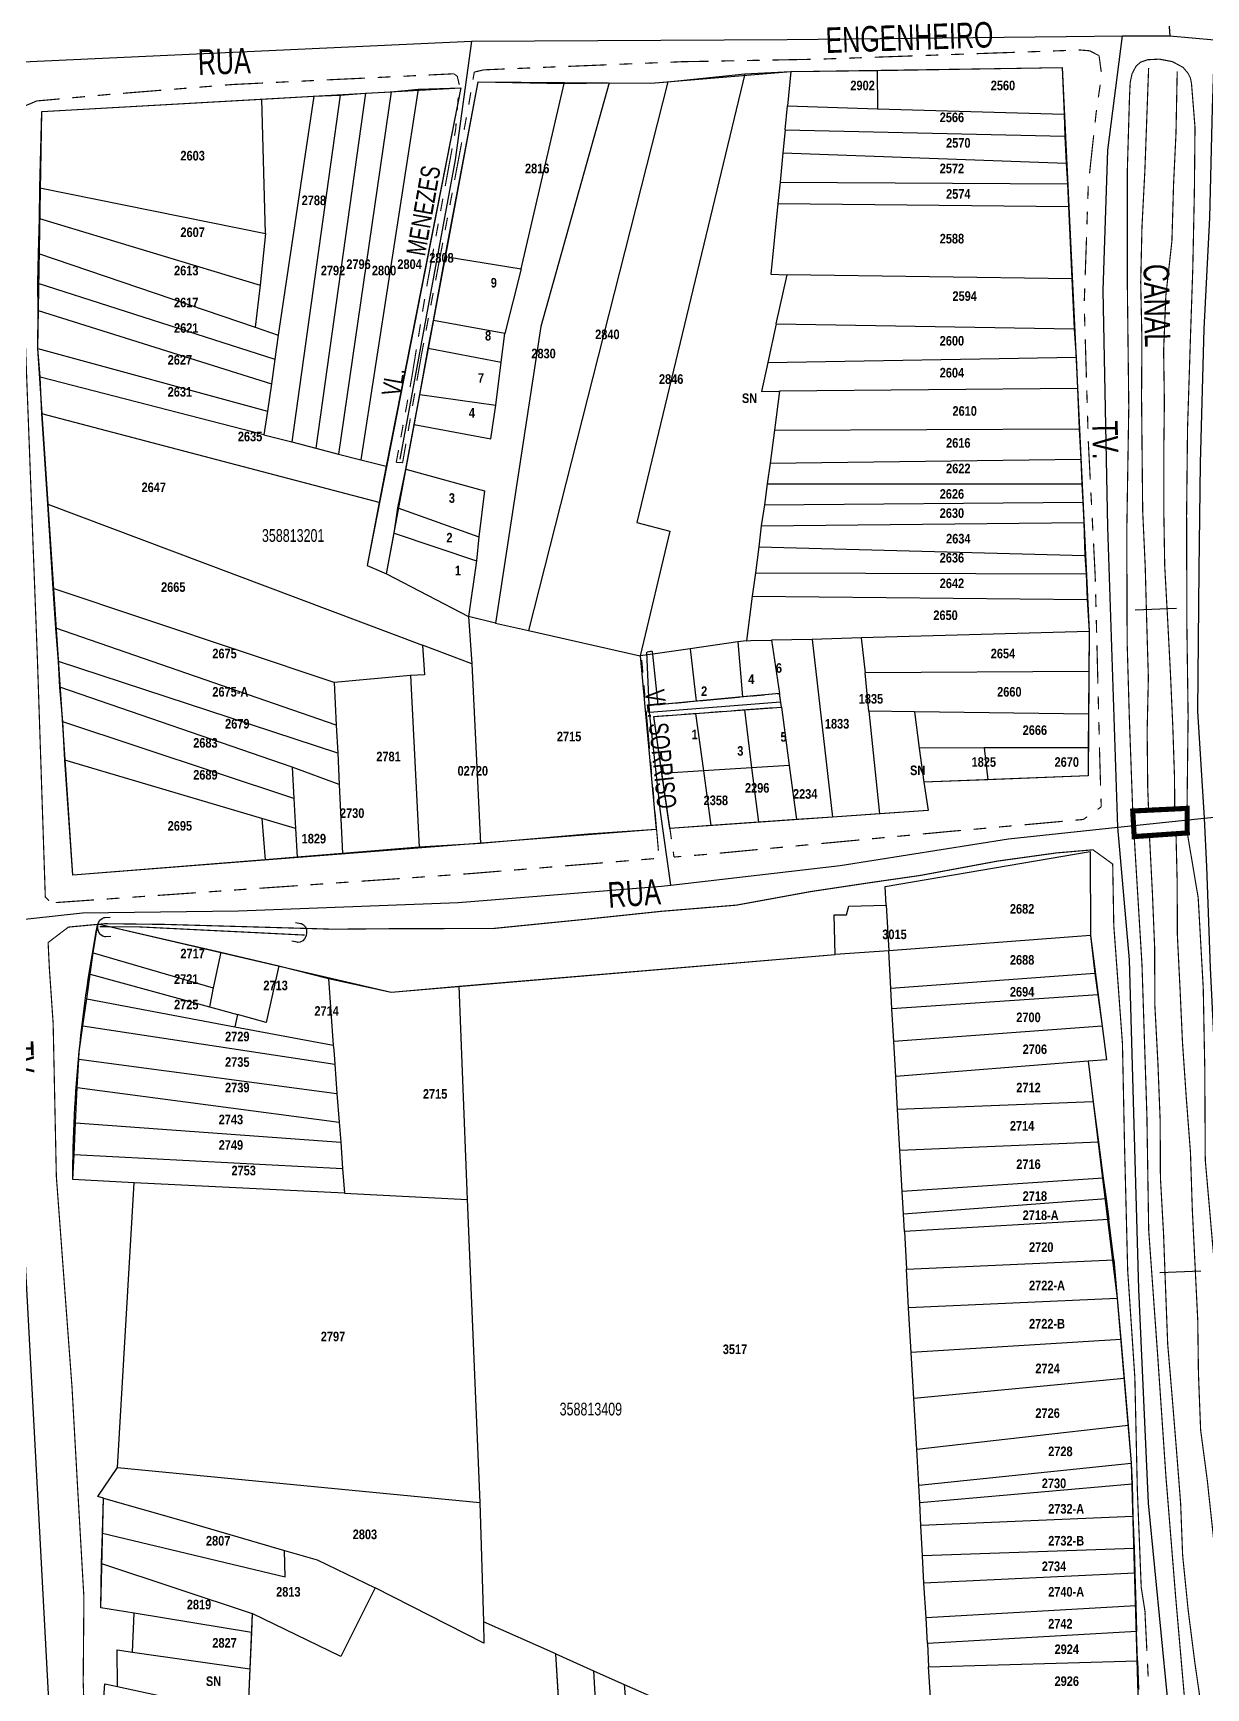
# Model space of a CAD drawing. Extents: x 201676 to 203188, y 4837754 to 4839005.
# Drawn here: x 202813.3 to 202997.1, y 4838047.1 to 4838306.4 of the extents above; entities that cross this region are included whole.
import ezdxf
from ezdxf.enums import TextEntityAlignment as Align

# ---------------------------------------------------------------- set-up
doc = ezdxf.new("R2010")
doc.units = 0
doc.header["$LTSCALE"] = 1.5
doc.header["$MEASUREMENT"] = 0
for name, pattern in [('PHANTOMX2', [5, 2.5, -0.5, 0.5, -0.5, 0.5, -0.5]), ('TRACO_05', [11, 7, -1, 0.5, -1, 0.5, -1]), ('TRACO_25', [8, 3, -1, 1, -1, 1, -1])]:
    doc.linetypes.add(name, pattern=pattern)
for name, color, linetype in [('CD-MALHA-LOTES', 40, 'CONTINUOUS'), ('CD_TXT_QUADRA', 7, 'CONTINUOUS'), ('HD-CANAIS', 7, 'CONTINUOUS'), ('HD-TXT-CANAIS', 7, 'CONTINUOUS'), ('HD-VALAS-DRENOS', 170, 'TRACO_05'), ('RU-QUADRAS', 210, 'CONTINUOUS'), ('SV-EIXO-RUA-N-PAV', 6, 'CONTINUOUS'), ('SV-EIXO-RUA-PAV', 20, 'CONTINUOUS'), ('SV-ESTIVAS', 7, 'CONTINUOUS'), ('SV-PONTE-BUEIRO', 7, 'CONTINUOUS'), ('SV-RUA-NAO-PAV-S-GUIA-C-GUIA', 7, 'PHANTOMX2'), ('SV-RUA-PAVIM-S-GUIA-C-GUIA', 7, 'CONTINUOUS'), ('SV-TXT-RUA-N-PAV-S-GUIA-C-GUIA', 7, 'CONTINUOUS'), ('Th_NmrPort', 7, 'CONTINUOUS')]:
    doc.layers.add(name, color=color, linetype=linetype)
doc.styles.add('ARIAL', font='ARIAL.TTF')
doc.styles.get("Standard").update_dxf_attribs({"font": 'swisscbo.ttf'})

# ---------------------------------------------------------------- blocks, each defined once
blk = doc.blocks.new('COD119', base_point=(203168.731891, 4838570.090081))
at = {"layer": 'SV-PONTE-BUEIRO'}
blk.add_lwpolyline([(203167.221891, 4838568.090081), (203167.221891, 4838568.923414), (203167.221891, 4838569.048414), (203167.347724, 4838569.381748), (203167.599391, 4838569.756748), (203167.976891, 4838569.965081), (203168.480224, 4838570.090081), (203168.983558, 4838570.090081), (203169.486891, 4838569.965081), (203169.864391, 4838569.756748), (203170.116058, 4838569.381748), (203170.241891, 4838569.048414), (203170.241891, 4838568.923414), (203170.241891, 4838568.090081)], dxfattribs=at)

msp = doc.modelspace()

# ---------------------------------------------------------------- linework, layer by layer
at = {"layer": 'CD-MALHA-LOTES', "linetype": 'Continuous'}
for p, q in [((202877.91, 4838271.42), (202883.06, 4838298.79)), ((202883.06, 4838298.79), (202896.57, 4838298.5)), ((202912.81, 4838298.75), (202890.99, 4838212.82)), ((202924.86, 4838300), (202907.96, 4838229.71)), ((202910.14, 4838298.54), (202912.81, 4838298.75)), ((202912.81, 4838298.75), (202924.86, 4838300)), ((202924.86, 4838300), (202932.1, 4838300.36)), ((202932.1, 4838300.36), (202931.57, 4838294.98)), ((202932.1, 4838300.36), (202945.6, 4838300.56)), ((202945.6, 4838300.56), (202974.63, 4838301.02)), ((202945.6, 4838300.56), (202945.69, 4838294.55)), ((202974.63, 4838301.02), (202974.91, 4838293.69)), ((202814.67, 4838294.11), (202849.16, 4838296.06)), ((202849.16, 4838296.06), (202857.35, 4838296.52)), ((202849.75, 4838275.03), (202849.16, 4838296.06)), ((202857.35, 4838296.52), (202851.73, 4838259.1)), ((202861.44, 4838296.68), (202853.9, 4838242.37)), ((202857.35, 4838296.52), (202861.44, 4838296.68)), ((202865.42, 4838296.98), (202857.65, 4838241.38)), ((202869.45, 4838297.19), (202861.18, 4838240.44)), ((202861.44, 4838296.68), (202865.42, 4838296.98)), ((202873.68, 4838297.61), (202864.71, 4838239.57)), ((202865.42, 4838296.98), (202869.45, 4838297.19)), ((202880.37, 4838297.82), (202868.67, 4838238.54)), ((202869.45, 4838297.19), (202873.68, 4838297.61)), ((202873.68, 4838297.61), (202880.37, 4838297.82)), ((202889.8, 4838269.49), (202896.57, 4838298.5)), ((202903.59, 4838298.59), (202892.88, 4838260.43)), ((202896.57, 4838298.5), (202903.59, 4838298.59)), ((202903.59, 4838298.59), (202910.14, 4838298.54)), ((202814.37, 4838282.14), (202814.67, 4838294.11)), ((202931.2, 4838291.26), (202931.57, 4838294.98)), ((202931.57, 4838294.98), (202945.69, 4838294.55)), ((202945.69, 4838294.55), (202974.91, 4838293.69)), ((202974.91, 4838293.69), (202975.05, 4838290.24)), ((202931.2, 4838291.26), (202930.85, 4838287.62)), ((202931.2, 4838291.26), (202975.05, 4838290.24)), ((202975.05, 4838290.24), (202975.23, 4838286.01)), ((202930.85, 4838287.62), (202930.4, 4838283.06)), ((202930.85, 4838287.62), (202975.23, 4838286.01)), ((202975.23, 4838286.01), (202975.47, 4838282.76)), ((202930.4, 4838283.06), (202930.07, 4838279.72)), ((202930.4, 4838283.06), (202975.47, 4838282.76)), ((202814.32, 4838277.36), (202814.37, 4838282.14)), ((202814.37, 4838282.14), (202849.75, 4838275.03)), ((202975.47, 4838282.76), (202975.62, 4838279.21)), ((202930.07, 4838279.72), (202928.97, 4838268.61)), ((202930.07, 4838279.72), (202975.62, 4838279.21)), ((202975.62, 4838279.21), (202976.12, 4838267.92)), ((202814.19, 4838271.88), (202814.32, 4838277.36)), ((202814.32, 4838277.36), (202848.9, 4838266.92)), ((202849.75, 4838275.03), (202848.9, 4838266.92)), ((202814.07, 4838267.22), (202814.19, 4838271.88)), ((202814.19, 4838271.88), (202848.13, 4838260.32)), ((202876.06, 4838261.36), (202877.91, 4838271.42)), ((202877.91, 4838271.42), (202889.8, 4838269.49)), ((202889.8, 4838269.49), (202887.26, 4838259.34)), ((202928.97, 4838268.61), (202931.49, 4838268.52)), ((202929.79, 4838260.84), (202931.49, 4838268.52)), ((202976.12, 4838267.92), (202931.49, 4838268.52)), ((202976.12, 4838267.92), (202976.5, 4838260.08)), ((202814.13, 4838262.96), (202814.07, 4838267.22)), ((202814.07, 4838267.22), (202851.22, 4838255.29)), ((202848.9, 4838266.92), (202848.13, 4838260.32)), ((202814.07, 4838256.98), (202814.13, 4838262.96)), ((202814.13, 4838262.96), (202850.68, 4838251.43)), ((202848.13, 4838260.32), (202851.73, 4838259.1)), ((202875.25, 4838257.06), (202876.06, 4838261.36)), ((202887.26, 4838259.34), (202876.06, 4838261.36)), ((202892.88, 4838260.43), (202885.78, 4838213.98)), ((202929.79, 4838260.84), (202928.46, 4838254.8)), ((202929.79, 4838260.84), (202976.5, 4838260.08)), ((202976.5, 4838260.08), (202976.78, 4838255.64)), ((202851.73, 4838259.1), (202851.22, 4838255.29)), ((202886.68, 4838254.84), (202887.26, 4838259.34)), ((202814.07, 4838256.98), (202850.05, 4838247.18)), ((202814.45, 4838252.5), (202814.07, 4838256.98)), ((202851.22, 4838255.29), (202850.68, 4838251.43)), ((202873.93, 4838249.77), (202875.25, 4838257.06)), ((202875.25, 4838257.06), (202886.68, 4838254.84)), ((202885.84, 4838248.13), (202886.68, 4838254.84)), ((202928.46, 4838254.8), (202927.49, 4838250.25)), ((202928.46, 4838254.8), (202976.78, 4838255.64)), ((202976.78, 4838255.64), (202977, 4838250.72)), ((202849.49, 4838243.48), (202814.45, 4838252.5)), ((202814.72, 4838246.74), (202814.45, 4838252.5)), ((202850.68, 4838251.43), (202850.05, 4838247.18)), ((202873.04, 4838245.09), (202873.93, 4838249.77)), ((202873.93, 4838249.77), (202885.84, 4838248.13)), ((202927.49, 4838250.25), (202930.29, 4838250.28)), ((202930.29, 4838250.28), (202929.53, 4838244.21)), ((202977, 4838250.72), (202930.29, 4838250.28)), ((202977, 4838250.72), (202977.3, 4838244.4)), ((202850.05, 4838247.18), (202849.49, 4838243.48)), ((202885.09, 4838242.84), (202885.84, 4838248.13)), ((202867.56, 4838232.87), (202814.72, 4838246.74)), ((202815.62, 4838232.62), (202814.72, 4838246.74)), ((202871.75, 4838238.07), (202873.04, 4838245.09)), ((202873.04, 4838245.09), (202885.09, 4838242.84)), ((202929.53, 4838244.21), (202928.84, 4838239.02)), ((202929.53, 4838244.21), (202977.3, 4838244.4)), ((202977.3, 4838244.4), (202977.54, 4838239.65)), ((202849.49, 4838243.48), (202853.9, 4838242.37)), ((202853.9, 4838242.37), (202857.65, 4838241.38)), ((202857.65, 4838241.38), (202861.18, 4838240.44)), ((202861.18, 4838240.44), (202864.71, 4838239.57)), ((202864.71, 4838239.57), (202868.67, 4838238.54)), ((202928.84, 4838239.02), (202928.37, 4838235.77)), ((202928.84, 4838239.02), (202977.54, 4838239.65)), ((202977.54, 4838239.65), (202977.71, 4838235.77)), ((202868.67, 4838238.54), (202867.56, 4838232.87)), ((202870.49, 4838232.02), (202871.75, 4838238.07)), ((202871.75, 4838238.07), (202884.05, 4838234.67)), ((202884.05, 4838234.67), (202883.21, 4838227.48)), ((202928.37, 4838235.77), (202927.94, 4838232.48)), ((202928.37, 4838235.77), (202977.71, 4838235.77)), ((202977.71, 4838235.77), (202977.85, 4838232.92)), ((202815.62, 4838232.62), (202874.35, 4838210.52)), ((202816.48, 4838219.4), (202815.62, 4838232.62)), ((202867.56, 4838232.87), (202865.68, 4838222.97)), ((202869.89, 4838228.04), (202870.49, 4838232.02)), ((202870.49, 4838232.02), (202883.21, 4838227.48)), ((202927.94, 4838232.48), (202927.44, 4838229.23)), ((202927.94, 4838232.48), (202977.85, 4838232.92)), ((202977.85, 4838232.92), (202978.03, 4838229.72)), ((202907.96, 4838229.71), (202913.14, 4838228.37)), ((202927.44, 4838229.23), (202927.08, 4838225.9)), ((202927.44, 4838229.23), (202978.03, 4838229.72)), ((202978.03, 4838229.72), (202978.14, 4838224.58)), ((202868.71, 4838221.66), (202869.89, 4838228.04)), ((202869.89, 4838228.04), (202882.84, 4838223.72)), ((202883.21, 4838227.48), (202882.84, 4838223.72)), ((202913.14, 4838228.37), (202908.45, 4838208.82)), ((202882.84, 4838223.72), (202881.59, 4838214.98)), ((202927.08, 4838225.9), (202926.55, 4838221.84)), ((202927.08, 4838225.9), (202978.14, 4838224.58)), ((202978.14, 4838224.58), (202978.38, 4838221.66)), ((202865.68, 4838222.97), (202868.71, 4838221.66)), ((202868.71, 4838221.66), (202881.59, 4838214.98)), ((202926.55, 4838221.84), (202926.02, 4838218.21)), ((202926.55, 4838221.84), (202978.38, 4838221.66)), ((202978.38, 4838221.66), (202978.55, 4838217.64)), ((202860.49, 4838204.66), (202816.48, 4838219.4)), ((202816.9, 4838213.18), (202816.48, 4838219.4)), ((202926.02, 4838218.21), (202925.15, 4838211.2)), ((202926.02, 4838218.21), (202978.55, 4838217.64)), ((202978.55, 4838217.64), (202978.83, 4838212.64)), ((202860.82, 4838197.95), (202816.9, 4838213.18)), ((202817.32, 4838207.94), (202816.9, 4838213.18)), ((202881.59, 4838214.98), (202882.08, 4838207.61)), ((202885.78, 4838213.98), (202881.59, 4838214.98)), ((202885.78, 4838213.98), (202890.99, 4838212.82)), ((202874.35, 4838210.52), (202874.65, 4838205.87)), ((202882.08, 4838207.61), (202874.35, 4838210.52)), ((202890.99, 4838212.82), (202908.45, 4838208.82)), ((202923.78, 4838211.02), (202916.29, 4838209.94)), ((202925.15, 4838211.2), (202923.78, 4838211.02)), ((202923.78, 4838211.02), (202924.51, 4838202.4)), ((202925.15, 4838211.2), (202925.84, 4838211.22)), ((202925.84, 4838211.22), (202929.07, 4838211.3)), ((202935.41, 4838211.41), (202929.07, 4838211.3)), ((202929.07, 4838211.3), (202930.31, 4838202.93)), ((202943.12, 4838211.68), (202935.41, 4838211.41)), ((202935.41, 4838211.41), (202938.61, 4838183.54)), ((202978.83, 4838212.64), (202943.12, 4838211.68)), ((202943.12, 4838211.68), (202943.75, 4838206.18)), ((202978.83, 4838212.64), (202978.81, 4838206.36)), ((202861.08, 4838193.6), (202817.32, 4838207.94)), ((202817.51, 4838203.93), (202817.32, 4838207.94)), ((202910.43, 4838209.1), (202908.45, 4838208.82)), ((202908.45, 4838208.82), (202910.98, 4838181.64)), ((202916.29, 4838209.94), (202910.43, 4838209.1)), ((202911.28, 4838201.17), (202910.43, 4838209.1)), ((202916.29, 4838209.94), (202917.25, 4838201.72)), ((202872.5, 4838205.78), (202860.49, 4838204.66)), ((202874.65, 4838205.87), (202872.5, 4838205.78)), ((202872.5, 4838205.78), (202873.82, 4838178.87)), ((202882.08, 4838207.61), (202883.43, 4838179.43)), ((202978.81, 4838206.36), (202943.75, 4838206.18)), ((202944.32, 4838200.16), (202943.75, 4838206.18)), ((202978.81, 4838206.36), (202978.74, 4838199.71)), ((202853.91, 4838191.38), (202817.51, 4838203.93)), ((202817.98, 4838198.51), (202817.51, 4838203.93)), ((202860.49, 4838204.66), (202860.82, 4838197.95)), ((202930.31, 4838202.93), (202924.51, 4838202.4)), ((202930.6, 4838200.8), (202930.31, 4838202.93)), ((202917.25, 4838201.72), (202911.28, 4838201.17)), ((202917.14, 4838199.8), (202924.81, 4838200.37)), ((202924.51, 4838202.4), (202917.25, 4838201.72)), ((202924.81, 4838200.37), (202930.6, 4838200.8)), ((202924.81, 4838200.37), (202925.94, 4838191.3)), ((202930.6, 4838200.8), (202931.84, 4838191.67)), ((202944.32, 4838200.16), (202945.96, 4838184.09)), ((202951.47, 4838200.06), (202944.32, 4838200.16)), ((202854.18, 4838186.51), (202817.98, 4838198.51)), ((202818.31, 4838192.51), (202817.98, 4838198.51)), ((202860.82, 4838197.95), (202861.08, 4838193.6)), ((202910.6, 4838199.31), (202917.14, 4838199.8)), ((202911.89, 4838190.4), (202910.6, 4838199.31)), ((202917.14, 4838199.8), (202918.38, 4838190.81)), ((202978.74, 4838199.71), (202951.47, 4838200.06)), ((202951.47, 4838200.06), (202952.19, 4838194.37)), ((202978.74, 4838199.71), (202978.71, 4838194.45)), ((202849.18, 4838183.36), (202818.31, 4838192.51)), ((202819.57, 4838174.48), (202818.31, 4838192.51)), ((202861.08, 4838193.6), (202861.32, 4838188.7)), ((202962.4, 4838194.4), (202952.19, 4838194.37)), ((202952.19, 4838194.37), (202952.93, 4838189.03)), ((202978.71, 4838194.45), (202962.4, 4838194.4)), ((202962.4, 4838194.4), (202962.96, 4838189.42)), ((202978.71, 4838194.45), (202978.7, 4838190.02)), ((202861.32, 4838188.7), (202853.91, 4838191.38)), ((202853.91, 4838191.38), (202854.18, 4838186.51)), ((202918.38, 4838190.81), (202911.89, 4838190.4)), ((202913.13, 4838181.79), (202911.89, 4838190.4)), ((202925.94, 4838191.3), (202918.38, 4838190.81)), ((202918.38, 4838190.81), (202919.56, 4838182.24)), ((202931.84, 4838191.67), (202925.94, 4838191.3)), ((202925.94, 4838191.3), (202927.01, 4838182.76)), ((202931.84, 4838191.67), (202932.99, 4838183.18)), ((202978.7, 4838190.02), (202962.96, 4838189.42)), ((202861.32, 4838188.7), (202861.82, 4838177.85)), ((202962.96, 4838189.42), (202952.93, 4838189.03)), ((202952.93, 4838189.03), (202953.59, 4838184.62)), ((202854.18, 4838186.51), (202854.44, 4838181.78)), ((202953.59, 4838184.62), (202945.96, 4838184.09)), ((202854.44, 4838181.78), (202849.18, 4838183.36)), ((202849.18, 4838183.36), (202849.72, 4838176.87)), ((202919.56, 4838182.24), (202913.13, 4838181.79)), ((202927.01, 4838182.76), (202919.56, 4838182.24)), ((202932.99, 4838183.18), (202927.01, 4838182.76)), ((202938.61, 4838183.54), (202932.99, 4838183.18)), ((202945.96, 4838184.09), (202938.61, 4838183.54)), ((202854.44, 4838181.78), (202854.69, 4838177.28)), ((202883.43, 4838179.43), (202873.82, 4838178.87)), ((202900.3, 4838180.9), (202883.43, 4838179.43)), ((202910.98, 4838181.64), (202900.3, 4838180.9)), ((202849.72, 4838176.87), (202819.57, 4838174.48)), ((202854.69, 4838177.28), (202849.72, 4838176.87)), ((202861.82, 4838177.85), (202854.69, 4838177.28)), ((202873.82, 4838178.87), (202861.82, 4838177.85)), ((202946.85, 4838172.72), (202979.01, 4838178.18)), ((202979.01, 4838178.18), (202979.04, 4838165.02)), ((202947.01, 4838169.78), (202946.85, 4838172.72)), ((202940.81, 4838168.24), (202941.2, 4838169.6)), ((202941.2, 4838169.6), (202947.01, 4838169.78)), ((202947.01, 4838169.78), (202947.42, 4838162.63)), ((202822.75, 4838162.33), (202823.47, 4838166.87)), ((202823.47, 4838166.87), (202842.73, 4838162.39)), ((202938.86, 4838168.24), (202940.81, 4838168.24)), ((202939.03, 4838162.03), (202938.86, 4838168.24)), ((202979.04, 4838165.02), (202947.42, 4838162.63)), ((202979.04, 4838165.02), (202979.74, 4838159.06)), ((202822.27, 4838158.99), (202822.75, 4838162.33)), ((202822.75, 4838162.33), (202841.54, 4838156.83)), ((202842.73, 4838162.39), (202841.54, 4838156.83)), ((202842.73, 4838162.39), (202851.84, 4838160.26)), ((202880.07, 4838157.07), (202939.03, 4838162.03)), ((202947.42, 4838162.63), (202939.03, 4838162.03)), ((202947.76, 4838156.73), (202947.42, 4838162.63)), ((202821.76, 4838155.09), (202822.27, 4838158.99)), ((202822.27, 4838158.99), (202840.95, 4838153.84)), ((202851.84, 4838160.26), (202849.85, 4838151.39)), ((202851.84, 4838160.26), (202859.62, 4838158.28)), ((202979.74, 4838159.06), (202947.76, 4838156.73)), ((202979.74, 4838159.06), (202980.21, 4838155.74)), ((202841.54, 4838156.83), (202840.95, 4838153.84)), ((202859.62, 4838158.28), (202860.34, 4838147.85)), ((202859.62, 4838158.28), (202869.47, 4838156.15)), ((202869.47, 4838156.15), (202880.07, 4838157.07)), ((202880.07, 4838157.07), (202881.35, 4838123.66)), ((202947.92, 4838153.51), (202947.76, 4838156.73)), ((202821.14, 4838150.85), (202821.76, 4838155.09)), ((202821.76, 4838155.09), (202844.94, 4838150.73)), ((202840.95, 4838153.84), (202845.38, 4838152.62)), ((202980.21, 4838155.74), (202947.92, 4838153.51)), ((202948.21, 4838148.41), (202947.92, 4838153.51)), ((202980.21, 4838155.74), (202980.86, 4838150.83)), ((202820.55, 4838146.79), (202821.14, 4838150.85)), ((202821.14, 4838150.85), (202860.61, 4838144.89)), ((202845.38, 4838152.62), (202844.94, 4838150.73)), ((202849.85, 4838151.39), (202845.38, 4838152.62)), ((202844.94, 4838150.73), (202860.34, 4838147.85)), ((202980.86, 4838150.83), (202948.21, 4838148.41)), ((202948.55, 4838142.92), (202948.21, 4838148.41)), ((202980.86, 4838150.83), (202981.55, 4838145.55)), ((202820.47, 4838145.64), (202820.55, 4838146.79)), ((202860.34, 4838147.85), (202860.45, 4838147.11)), ((202860.45, 4838147.11), (202860.61, 4838144.89)), ((202820.23, 4838141.19), (202820.47, 4838145.64)), ((202820.47, 4838145.64), (202860.95, 4838140.28)), ((202860.61, 4838144.89), (202860.95, 4838140.28)), ((202978.67, 4838145.32), (202948.55, 4838142.92)), ((202981.55, 4838145.55), (202978.67, 4838145.32)), ((202978.67, 4838145.32), (202979.49, 4838138.95)), ((202819.98, 4838135.67), (202820.23, 4838141.19)), ((202820.23, 4838141.19), (202861.29, 4838135.79)), ((202948.8, 4838137.76), (202948.55, 4838142.92)), ((202860.95, 4838140.28), (202861.29, 4838135.79)), ((202979.49, 4838138.95), (202948.8, 4838137.76)), ((202979.49, 4838138.95), (202980.28, 4838132.66)), ((202819.75, 4838130.7), (202819.98, 4838135.67)), ((202819.98, 4838135.67), (202861.55, 4838132.67)), ((202861.29, 4838135.79), (202861.55, 4838132.67)), ((202949.17, 4838131.34), (202948.8, 4838137.76)), ((202819.54, 4838126.78), (202819.75, 4838130.7)), ((202819.75, 4838130.7), (202861.82, 4838128.54)), ((202861.55, 4838132.67), (202861.82, 4838128.54)), ((202980.28, 4838132.66), (202949.17, 4838131.34)), ((202949.53, 4838124.9), (202949.17, 4838131.34)), ((202980.28, 4838132.66), (202981.05, 4838126.98)), ((202861.82, 4838128.54), (202862.11, 4838124.65)), ((202829.16, 4838126.29), (202819.54, 4838126.78)), ((202826.55, 4838081.69), (202829.16, 4838126.29)), ((202862.11, 4838124.65), (202829.16, 4838126.29)), ((202981.05, 4838126.98), (202949.53, 4838124.9)), ((202981.05, 4838126.98), (202981.5, 4838123.76)), ((202862.11, 4838124.65), (202881.35, 4838123.66)), ((202881.35, 4838123.66), (202883.34, 4838076.19)), ((202949.73, 4838121.37), (202949.53, 4838124.9)), ((202981.5, 4838123.76), (202949.73, 4838121.37)), ((202981.5, 4838123.76), (202981.92, 4838120.52)), ((202949.88, 4838118.65), (202949.73, 4838121.37)), ((202981.92, 4838120.52), (202949.88, 4838118.65)), ((202982.73, 4838114.21), (202981.92, 4838120.52)), ((202949.88, 4838118.65), (202950.21, 4838112.73)), ((202950.21, 4838112.73), (202982.73, 4838114.21)), ((202950.54, 4838106.67), (202950.21, 4838112.73)), ((202982.73, 4838114.21), (202983.25, 4838108.14)), ((202983.25, 4838108.14), (202950.54, 4838106.67)), ((202983.25, 4838108.14), (202983.79, 4838101.72)), ((202950.93, 4838099.7), (202950.54, 4838106.67)), ((202983.79, 4838101.72), (202950.93, 4838099.7)), ((202983.79, 4838101.72), (202984.32, 4838095.64)), ((202951.35, 4838092.48), (202950.93, 4838099.7)), ((202984.32, 4838095.64), (202951.35, 4838092.48)), ((202984.32, 4838095.64), (202984.95, 4838088.28)), ((202951.81, 4838084.49), (202951.35, 4838092.48)), ((202984.95, 4838088.28), (202951.81, 4838084.49)), ((202984.95, 4838088.28), (202985.45, 4838082.28)), ((202952.14, 4838078.88), (202951.81, 4838084.49)), ((202823.45, 4838077.13), (202826.55, 4838081.69)), ((202826.55, 4838081.69), (202883.34, 4838076.19)), ((202985.45, 4838082.28), (202952.14, 4838078.88)), ((202985.45, 4838082.28), (202985.57, 4838079.08)), ((202952.28, 4838076.12), (202952.14, 4838078.88)), ((202985.57, 4838079.08), (202952.28, 4838076.12)), ((202985.57, 4838079.08), (202985.71, 4838074.02)), ((202824.37, 4838076.86), (202823.45, 4838077.13)), ((202824.21, 4838071.38), (202824.37, 4838076.86)), ((202824.37, 4838076.86), (202836.85, 4838073.34)), ((202883.34, 4838076.19), (202883.94, 4838057.48)), ((202952.45, 4838072.57), (202952.28, 4838076.12)), ((202836.85, 4838073.34), (202852.73, 4838068.66)), ((202985.71, 4838074.02), (202952.45, 4838072.57)), ((202985.71, 4838074.02), (202985.87, 4838068.96)), ((202824.03, 4838066.62), (202824.21, 4838071.38)), ((202824.21, 4838071.38), (202852.83, 4838064.52)), ((202952.7, 4838067.86), (202952.45, 4838072.57)), ((202852.83, 4838064.52), (202852.73, 4838068.66)), ((202852.73, 4838068.66), (202857.84, 4838067.19)), ((202985.87, 4838068.96), (202952.7, 4838067.86)), ((202985.87, 4838068.96), (202985.99, 4838065.1)), ((202823.96, 4838059.68), (202824.03, 4838066.62)), ((202824.03, 4838066.62), (202847.64, 4838058.82)), ((202857.84, 4838067.19), (202866.96, 4838062.8)), ((202952.95, 4838063.54), (202952.7, 4838067.86)), ((202866.96, 4838062.8), (202861.57, 4838052.06)), ((202883.97, 4838054.17), (202866.96, 4838062.8)), ((202985.99, 4838065.1), (202952.95, 4838063.54)), ((202953.27, 4838058.13), (202952.95, 4838063.54)), ((202985.99, 4838065.1), (202986.15, 4838060.02)), ((202829.17, 4838058.83), (202823.96, 4838059.68)), ((202828.92, 4838052.75), (202829.17, 4838058.83)), ((202847.55, 4838055.82), (202829.17, 4838058.83)), ((202847.64, 4838058.82), (202847.55, 4838055.82)), ((202861.57, 4838052.06), (202847.64, 4838058.82)), ((202986.15, 4838060.02), (202953.27, 4838058.13)), ((202953.49, 4838054.1), (202953.27, 4838058.13)), ((202986.15, 4838060.02), (202986.28, 4838055.98)), ((202847.55, 4838055.82), (202847.3, 4838050.13)), ((202883.94, 4838057.48), (202883.97, 4838054.17)), ((202895.23, 4838052.46), (202883.94, 4838057.48)), ((202986.28, 4838055.98), (202953.49, 4838054.1)), ((202986.42, 4838051.37), (202986.28, 4838055.98)), ((202826.57, 4838047.35), (202826.49, 4838053.1)), ((202826.49, 4838053.1), (202828.92, 4838052.75)), ((202828.92, 4838052.75), (202847.3, 4838050.13)), ((202895.23, 4838052.46), (202901.16, 4838049.83)), ((202896.57, 4838030.94), (202895.23, 4838052.46)), ((202953.49, 4838054.1), (202953.67, 4838050.46)), ((202847.3, 4838050.13), (202846.96, 4838042.92)), ((202901.16, 4838049.83), (202902.3, 4838028.42)), ((202901.16, 4838049.83), (202905.94, 4838047.7)), ((202953.67, 4838050.46), (202986.42, 4838051.37)), ((202953.95, 4838045.69), (202953.67, 4838050.46)), ((202986.42, 4838051.37), (202986.57, 4838046.89)), ((202824.06, 4838040.9), (202824.57, 4838047.78)), ((202824.57, 4838047.78), (202826.57, 4838047.35)), ((202826.57, 4838047.35), (202846.96, 4838042.92)), ((202905.94, 4838047.7), (202907.93, 4838025.94)), ((202905.94, 4838047.7), (202911.66, 4838045.16))]:
    msp.add_line(p, q, dxfattribs=at)
at = {"layer": 'HD-CANAIS', "const_width": 0.18}
for points in [[(202988.16, 4838300.93), (202987.57, 4838284.8), (202987.12, 4838276.11), (202986.92, 4838267.36), (202987.11, 4838258.35), (202987.05, 4838249.44), (202987.14, 4838240.48), (202987.23, 4838231.52), (202987.63, 4838222.75), (202987.87, 4838213.84), (202988.12, 4838205.43), (202987.93, 4838197.08), (202988.02, 4838188.17), (202988.15, 4838184.65)], [(202992.64, 4838300.41), (202992.45, 4838290.72), (202992.07, 4838282.72), (202991.81, 4838273.82), (202990.86, 4838265.24), (202990.51, 4838256.7), (202990.63, 4838248.64), (202990.53, 4838240.19), (202990.54, 4838231.63), (202990.68, 4838222.97), (202991.14, 4838214.55), (202991.59, 4838205.88), (202991.95, 4838197.76), (202992.22, 4838189.7), (202992.25, 4838184.85)], [(202988.29, 4838180.68), (202988.75, 4838171.74), (202989.1, 4838163.27), (202989.14, 4838154.06), (202989.62, 4838144.94), (202989.97, 4838136.02), (202990.01, 4838127.07), (202990.5, 4838118.3), (202990.81, 4838109.83), (202991.15, 4838101.01), (202991.86, 4838092.59), (202992.52, 4838084.46), (202993.01, 4838078.22), (202993.18, 4838075.99), (202993.49, 4838067.92), (202994.35, 4838059.39), (202995.41, 4838051.06), (202996.7, 4838042.16)], [(202992.45, 4838180.97), (202992.64, 4838173.23), (202992.66, 4838165.22), (202993.1, 4838156.3), (202993.47, 4838148.23), (202994.07, 4838139.51), (202994.72, 4838130.99), (202995.01, 4838122.02), (202995.42, 4838113.7), (202995.86, 4838104.73), (202995.97, 4838096.38), (202996.31, 4838087.56), (202997.38, 4838079.47), (202997.51, 4838078.22), (202998.29, 4838070.99), (202999.05, 4838062.96), (202999.42, 4838054.85), (203000.14, 4838050.53)]]:
    msp.add_lwpolyline(points, dxfattribs=at)
at = {"layer": 'HD-VALAS-DRENOS', "const_width": 0.18}
msp.add_lwpolyline([(202855.89, 4838165.09), (202829.76, 4838166.38), (202823.76, 4838166.4)], dxfattribs=at)
at = {"layer": 'RU-QUADRAS', "color": 6, "linetype": 'Continuous'}
msp.add_lwpolyline([(202814.07, 4838256.98), (202814.67, 4838294.11), (202880.37, 4838297.82), (202865.68, 4838222.97), (202868.71, 4838221.66), (202883.06, 4838298.79), (202910.14, 4838298.54), (202932.1, 4838300.36), (202974.63, 4838301.02), (202978.83, 4838212.64), (202978.7, 4838190.02), (202952.93, 4838189.03), (202953.59, 4838184.62), (202913.13, 4838181.79), (202910.6, 4838199.31), (202930.6, 4838200.8), (202930.31, 4838202.93), (202911.28, 4838201.17), (202910.43, 4838209.1), (202908.45, 4838208.82), (202910.98, 4838181.64), (202819.57, 4838174.48)], close=True, dxfattribs=at)
msp.add_lwpolyline([(202823.63, 4838035.12), (202824.57, 4838047.78), (202826.57, 4838047.35), (202826.49, 4838053.1), (202828.92, 4838052.75), (202829.17, 4838058.83), (202823.96, 4838059.68), (202824.37, 4838076.86), (202823.45, 4838077.13), (202826.55, 4838081.69), (202829.16, 4838126.29), (202819.54, 4838126.78, -0.047022), (202823.47, 4838166.87), (202869.47, 4838156.15), (202939.03, 4838162.03), (202938.86, 4838168.24), (202940.81, 4838168.24), (202941.2, 4838169.6), (202947.01, 4838169.78), (202946.85, 4838172.72), (202979.01, 4838178.18), (202979.04, 4838165.02), (202981.55, 4838145.55), (202978.67, 4838145.32), (202983.25, 4838108.14), (202985.44, 4838082.4), (202986.8, 4838035.33)], format="xyb", dxfattribs=at)
msp.add_lwpolyline([(202896.57, 4838030.94), (202895.23, 4838052.46), (202883.94, 4838057.48), (202883.97, 4838054.17), (202866.96, 4838062.8), (202861.57, 4838052.06), (202847.64, 4838058.82), (202846.96, 4838042.92)], dxfattribs=at)
at = {"layer": 'SV-EIXO-RUA-N-PAV'}
for points in [[(202803.72, 4838301.55), (202882.04, 4838305.13), (202931.49, 4838305.41), (202975.25, 4838305.89), (202984.08, 4838305.98), (202991.48, 4838305.95), (202998.46, 4838305.37)], [(202882.04, 4838305.13), (202879.46, 4838286.56), (202875.22, 4838263.65), (202870.83, 4838239.65)], [(203004.74, 4837766.2), (203006.55, 4837778.55), (203003.75, 4837823.39), (203001.34, 4837863.43), (203001.06, 4837878.44), (203002.2, 4837887.55), (203001.41, 4837908.06), (202998.97, 4837953.33), (202995.74, 4837986.63), (202992.6, 4838017.01), (202991.11, 4838045.7), (202988.12, 4838076.07), (202986.63, 4838109.6), (202985.14, 4838161.2), (202983.35, 4838182), (202981.79, 4838229.02), (202981.05, 4838266.09), (202981.79, 4838288.07), (202984.08, 4838305.98)], [(202998.46, 4838305.37), (202998.13, 4838294.64), (202997.69, 4838277.48), (202996.8, 4838260.05), (202996.25, 4838239.02), (202996.03, 4838222.25), (202995.81, 4838200.17), (202996.86, 4838183.4), (202997.24, 4838175.77), (202997.8, 4838159.94), (202998.35, 4838149.43), (202999.68, 4838126.35), (203001.56, 4838102.17), (203002.89, 4838078.43), (203004.77, 4838061.72), (203006.1, 4838050.93), (203006.1, 4838050.35)], [(202913.27, 4838172.93), (202911.68, 4838184.39), (202909.92, 4838199.99), (202909.53, 4838209.43)], [(202909.92, 4838199.99), (202930.48, 4838201.65)], [(202809.18, 4838167.29), (202821.08, 4838168.58), (202845.54, 4838168.9), (202879.96, 4838170.19), (202911.82, 4838172.76), (202913.27, 4838172.93), (202939.81, 4838175.98), (202966.2, 4838180.16), (202983.35, 4838182), (202996.86, 4838183.4), (203015.93, 4838185.28), (203033.61, 4838184.56), (203046.97, 4838183.84), (203063.21, 4838181.49), (203069.5, 4838181.6), (203083.42, 4838181.85), (203101.28, 4838183.11), (203103.89, 4838183.02), (203116.54, 4838182.57)], [(202809.5, 4838161.44), (202816.16, 4838037.38), (202818.17, 4837978.49), (202818.17, 4837947.25), (202818.17, 4837940.72), (202818.17, 4837917.27), (202820.26, 4837877.3), (202821.89, 4837823.33), (202826.67, 4837758.68), (202826.66, 4837758.36)]]:
    msp.add_lwpolyline(points, dxfattribs=at)
at = {"layer": 'SV-EIXO-RUA-PAV'}
msp.add_lwpolyline([(202963.01, 4838745.73), (202966.43, 4838697.39), (202972.63, 4838574.26), (202977.19, 4838514.63), (202982.2, 4838436.59), (202987.93, 4838354.26), (202991.48, 4838305.95)], dxfattribs=at)
at = {"layer": 'SV-ESTIVAS'}
for points in [[(202986.03, 4838216.04), (202992.54, 4838216.31)], [(202989.93, 4838112.21), (202996.34, 4838112.48)]]:
    msp.add_lwpolyline(points, dxfattribs=at)
at = {"layer": 'SV-PONTE-BUEIRO', "const_width": 0.8}
msp.add_lwpolyline([(202994.18, 4838184.94), (202985.67, 4838184.53), (202985.9, 4838180.52), (202994.22, 4838181.09)], close=True, dxfattribs=at)
at = {"layer": 'SV-RUA-NAO-PAV-S-GUIA-C-GUIA', "const_width": 0.18}
for points in [[(202977.18, 4838303.75), (202977.32, 4838303.76)], [(202977.32, 4838303.76), (202978.18, 4838303.69)], [(202897.23, 4838301.19), (202903.22, 4838301.43)], [(202905.22, 4838301.52), (202907.22, 4838301.6)], [(202909.22, 4838301.68), (202911.22, 4838301.76)], [(202913.22, 4838301.84), (202914.21, 4838301.88)], [(202914.21, 4838301.88), (202915.03, 4838301.92)], [(202915.03, 4838301.92), (202919.21, 4838301.99)], [(202921.21, 4838302.03), (202923.21, 4838302.07)], [(202925.21, 4838302.11), (202927.21, 4838302.14)], [(202929.21, 4838302.18), (202935.21, 4838302.29)], [(202937.21, 4838302.34), (202939.21, 4838302.41)], [(202941.21, 4838302.48), (202943.21, 4838302.55)], [(202945.2, 4838302.62), (202951.2, 4838302.83)], [(202953.2, 4838302.9), (202955.2, 4838302.97)], [(202957.2, 4838303.04), (202959.2, 4838303.11)], [(202961.19, 4838303.18), (202967.19, 4838303.39)], [(202969.19, 4838303.46), (202971.19, 4838303.53)], [(202973.19, 4838303.6), (202975.19, 4838303.67)], [(202978.18, 4838303.69), (202978.91, 4838303.63)], [(202978.91, 4838303.63), (202980.04, 4838303.05)], [(202980.04, 4838303.05), (202980.39, 4838302.87)], [(202980.39, 4838302.87), (202980.74, 4838300.29)], [(202844.64, 4838298.35), (202849.37, 4838298.58)], [(202851.37, 4838298.68), (202853.37, 4838298.78)], [(202855.36, 4838298.87), (202857.36, 4838298.97)], [(202859.36, 4838299.07), (202865.35, 4838299.35)], [(202867.35, 4838299.45), (202869.35, 4838299.55)], [(202871.35, 4838299.64), (202873.34, 4838299.74)], [(202875.34, 4838299.84), (202878.34, 4838299.98)], [(202878.34, 4838299.98), (202879.26, 4838300.03)], [(202879.26, 4838300.03), (202879.32, 4838299.98)], [(202879.32, 4838299.98), (202879.8, 4838299.66)], [(202879.8, 4838299.66), (202879.9, 4838299.25)], [(202879.9, 4838299.25), (202880.11, 4838298.35)], [(202882.27, 4838299.12), (202882.44, 4838300.1)], [(202882.44, 4838300.1), (202882.47, 4838300.29)], [(202882.47, 4838300.29), (202883.26, 4838300.48)], [(202883.26, 4838300.48), (202883.93, 4838300.64)], [(202883.93, 4838300.64), (202887.24, 4838300.78)], [(202889.24, 4838300.86), (202891.23, 4838300.94)], [(202893.23, 4838301.03), (202895.23, 4838301.11)], [(202813.9, 4838295.77), (202817.47, 4838296.09)], [(202819.46, 4838296.27), (202821.46, 4838296.45)], [(202823.45, 4838296.63), (202824.44, 4838296.72)], [(202824.44, 4838296.72), (202824.89, 4838296.76)], [(202824.89, 4838296.76), (202825.44, 4838296.81)], [(202827.43, 4838296.97), (202833.41, 4838297.45)], [(202835.41, 4838297.61), (202837.4, 4838297.77)], [(202839.39, 4838297.93), (202841.39, 4838298.09)], [(202843.38, 4838298.25), (202844.38, 4838298.33)], [(202844.38, 4838298.33), (202844.64, 4838298.35)], [(202879.95, 4838296.28), (202879.79, 4838294.29)], [(202880.11, 4838298.35), (202880.11, 4838298.27)], [(202881.6, 4838295.17), (202881.93, 4838297.14)], [(202980.57, 4838298.31), (202980.28, 4838296.33)], [(202811.68, 4838294.83), (202813.52, 4838295.61)], [(202813.52, 4838295.61), (202813.9, 4838295.77)], [(202979.93, 4838293.87), (202979.77, 4838292.37)], [(202980, 4838294.35), (202979.93, 4838293.87)], [(202879.56, 4838291.36), (202879.37, 4838290.31)], [(202879.63, 4838292.29), (202879.56, 4838291.36)], [(202880.87, 4838291.24), (202881.24, 4838293.21)], [(202879, 4838288.35), (202877.92, 4838282.44)], [(202879.39, 4838283.38), (202880.5, 4838289.27)], [(202979.55, 4838290.38), (202978.9, 4838284.41)], [(202877.55, 4838280.48), (202877.19, 4838278.51)], [(202878.65, 4838279.45), (202879.02, 4838281.41)], [(202978.7, 4838282.42), (202978.63, 4838280.42)], [(202978.56, 4838278.43), (202978.49, 4838276.43)], [(202876.83, 4838276.54), (202876.47, 4838274.58)], [(202877.9, 4838275.52), (202878.27, 4838277.48)], [(202876.1, 4838272.61), (202875.02, 4838266.71)], [(202876.41, 4838267.66), (202877.53, 4838273.55)], [(202978.43, 4838274.43), (202978.22, 4838268.43)], [(202875.66, 4838263.73), (202876.03, 4838265.69)], [(202978.15, 4838266.43), (202978.08, 4838264.43)], [(202874.69, 4838264.74), (202874.36, 4838262.76)], [(202978.11, 4838262.43), (202978.17, 4838260.44)], [(202874.04, 4838260.79), (202873.72, 4838258.82)], [(202874.91, 4838259.8), (202875.28, 4838261.77)], [(202874.3, 4838256.58), (202874.54, 4838257.84)], [(202978.23, 4838258.44), (202978.41, 4838252.44)], [(202873.39, 4838256.84), (202872.75, 4838252.89)], [(202873.48, 4838251.93), (202874.17, 4838255.87)], [(202874.17, 4838255.87), (202874.3, 4838256.58)], [(202872.68, 4838252.48), (202872.4, 4838250.93)], [(202872.75, 4838252.89), (202872.68, 4838252.48)], [(202872.79, 4838247.99), (202873.14, 4838249.96)], [(202978.47, 4838250.44), (202978.53, 4838248.44)], [(202872.04, 4838248.96), (202871.68, 4838246.99)], [(202871.32, 4838245.02), (202870.96, 4838243.06)], [(202872.11, 4838244.05), (202872.45, 4838246.02)], [(202978.59, 4838246.44), (202978.65, 4838244.44)], [(202871.24, 4838239.11), (202871.76, 4838242.08)], [(202978.71, 4838242.44), (202978.73, 4838241.97)], [(202978.73, 4838241.97), (202979.01, 4838236.45)], [(202870.42, 4838240.11), (202870.24, 4838239.14)], [(202870.24, 4838239.14), (202870.26, 4838239.14)], [(202870.26, 4838239.14), (202871.24, 4838239.11)], [(202870.6, 4838241.09), (202870.42, 4838240.11)], [(202979.11, 4838234.45), (202979.22, 4838232.46)], [(202979.32, 4838230.46), (202979.42, 4838228.46)], [(202979.53, 4838226.46), (202979.78, 4838221.47)], [(202979.78, 4838221.47), (202979.78, 4838221.43)], [(202979.78, 4838221.43), (202979.81, 4838220.47)], [(202979.86, 4838218.47), (202979.91, 4838216.47)], [(202979.96, 4838214.47), (202980.01, 4838212.47)], [(202980.06, 4838210.47), (202980.21, 4838204.48)], [(202908.71, 4838208.2), (202908.89, 4838206.21)], [(202910.36, 4838209.58), (202909.54, 4838209.43)], [(202910.38, 4838209.42), (202910.36, 4838209.58)], [(202910.92, 4838204.45), (202910.38, 4838209.42)], [(202909.06, 4838204.22), (202909.24, 4838202.23)], [(202927.91, 4838202.71), (202925.92, 4838202.53)], [(202930.31, 4838202.93), (202929.9, 4838202.89)], [(202930.39, 4838202.34), (202930.31, 4838202.93)], [(202909.41, 4838200.23), (202909.94, 4838194.26)], [(202911.28, 4838201.17), (202911.14, 4838202.46)], [(202911.98, 4838201.23), (202911.28, 4838201.17)], [(202915.96, 4838201.6), (202913.97, 4838201.42)], [(202923.93, 4838202.35), (202917.95, 4838201.79)], [(202919.19, 4838199.95), (202921.18, 4838200.1)], [(202923.18, 4838200.25), (202924.18, 4838200.32)], [(202924.18, 4838200.32), (202924.81, 4838200.37)], [(202924.81, 4838200.37), (202929.16, 4838200.69)], [(202930.52, 4838201.35), (202930.39, 4838202.34)], [(202980.26, 4838202.48), (202980.31, 4838200.48)], [(202910.6, 4838199.31), (202913.21, 4838199.5)], [(202910.66, 4838198.93), (202910.6, 4838199.31)], [(202911.09, 4838195.96), (202910.66, 4838198.93)], [(202915.2, 4838199.65), (202917.2, 4838199.8)], [(202980.36, 4838198.48), (202980.41, 4838196.48)], [(202910.11, 4838192.27), (202910.28, 4838190.27)], [(202911.66, 4838192), (202911.37, 4838193.98)], [(202980.46, 4838194.48), (202980.48, 4838193.59)], [(202980.48, 4838193.59), (202980.63, 4838188.48)], [(202912.23, 4838188.04), (202911.94, 4838190.02)], [(202910.46, 4838188.28), (202910.63, 4838186.29)], [(202913.37, 4838180.12), (202912.51, 4838186.06)], [(202980.73, 4838185.17), (202980.17, 4838184.78)], [(202980.69, 4838186.48), (202980.72, 4838185.48)], [(202980.72, 4838185.48), (202980.73, 4838185.17)], [(202910.81, 4838184.3), (202911.33, 4838178.32)], [(202966.71, 4838182.2), (202964.72, 4838182.02)], [(202974.68, 4838182.91), (202968.71, 4838182.37)], [(202977.93, 4838183.2), (202976.67, 4838183.09)], [(202978.53, 4838183.63), (202977.93, 4838183.2)], [(202942.82, 4838179.99), (202936.84, 4838179.43)], [(202946.8, 4838180.37), (202944.81, 4838180.18)], [(202950.78, 4838180.74), (202948.79, 4838180.56)], [(202956.26, 4838181.26), (202952.77, 4838180.93)], [(202956.75, 4838181.31), (202956.26, 4838181.26)], [(202958.75, 4838181.48), (202956.75, 4838181.31)], [(202962.73, 4838181.84), (202960.74, 4838181.66)], [(202906.65, 4838176.74), (202904.66, 4838176.58)], [(202910.64, 4838177.06), (202908.64, 4838176.9)], [(202913.77, 4838177.32), (202913.66, 4838178.14)], [(202913.94, 4838177.33), (202913.77, 4838177.32)], [(202914.94, 4838177.41), (202913.94, 4838177.33)], [(202918.74, 4838177.72), (202916.93, 4838177.57)], [(202918.92, 4838177.74), (202918.74, 4838177.72)], [(202926.89, 4838178.49), (202920.91, 4838177.92)], [(202930.87, 4838178.86), (202928.88, 4838178.68)], [(202934.85, 4838179.24), (202932.86, 4838179.05)], [(202874.75, 4838174.22), (202872.75, 4838174.08)], [(202878.74, 4838174.5), (202876.74, 4838174.36)], [(202881.28, 4838174.68), (202880.73, 4838174.64)], [(202881.73, 4838174.71), (202881.28, 4838174.68)], [(202886.71, 4838175.12), (202881.73, 4838174.71)], [(202890.7, 4838175.44), (202888.71, 4838175.28)], [(202894.69, 4838175.77), (202892.69, 4838175.6)], [(202902.66, 4838176.41), (202896.68, 4838175.93)], [(202838.84, 4838171.72), (202832.85, 4838171.3)], [(202842.83, 4838172), (202840.83, 4838171.86)], [(202846.82, 4838172.28), (202844.82, 4838172.14)], [(202854.8, 4838172.83), (202848.81, 4838172.42)], [(202858.79, 4838173.11), (202856.79, 4838172.97)], [(202862.78, 4838173.39), (202860.78, 4838173.25)], [(202870.76, 4838173.94), (202864.77, 4838173.53)], [(202822.87, 4838170.6), (202816.89, 4838170.18)], [(202826.87, 4838170.88), (202824.87, 4838170.74)], [(202830.86, 4838171.16), (202828.86, 4838171.02)], [(202987.63, 4838058.88), (202987.59, 4838058.88)], [(202987.59, 4838058.88), (202987.89, 4838052.93)], [(202987.99, 4838050.93), (202988.09, 4838048.93)]]:
    msp.add_lwpolyline(points, dxfattribs=at)
at = {"layer": 'SV-RUA-NAO-PAV-S-GUIA-C-GUIA', "linetype": 'TRACO_25', "const_width": 0.18, "flags": 128}
for points in [[(202994.18, 4838184.94), (202994.35, 4838199.35), (202994.16, 4838213.26), (202994.11, 4838230.83), (202994.26, 4838244.58), (202994.73, 4838259.13), (202995.08, 4838269.43), (202995.33, 4838281.43), (202995.43, 4838291.64), (202994.88, 4838298.51), (202994.71, 4838299.36), (202994.34, 4838300.1), (202993.56, 4838301.03), (202991.87, 4838301.94), (202989.8, 4838302.32), (202988.01, 4838302.23), (202986.9, 4838301.85), (202986.2, 4838301.23), (202985.56, 4838300.03), (202985.27, 4838298.66), (202985.16, 4838296.33), (202984.82, 4838284.73), (202984.82, 4838267.42), (202985.05, 4838247.85), (202984.74, 4838228.44), (202984.79, 4838211.08), (202985.14, 4838199.06), (202985.67, 4838184.53)], [(202985.9, 4838180.52), (202987.12, 4838160.47), (202987.89, 4838136.83), (202988.17, 4838118.86), (202989.59, 4838099.06), (202990.89, 4838080.01), (202991.04, 4838078.21), (202992.4, 4838061.35), (202993.71, 4838046.36), (202995.24, 4838032.81), (202997.18, 4838022.31), (202998.27, 4838012.17), (202998.48, 4838003.58), (202999, 4837989.44), (202999.93, 4837976.94), (203001.11, 4837964.45), (203001.94, 4837952.16), (203002.33, 4837941.22), (203002.22, 4837929.58), (203002.76, 4837919.19), (203003.66, 4837908.89), (203004.19, 4837896.35), (203003.63, 4837886.51), (203003.6, 4837880.67)], [(203003.64, 4838050.43), (203003.41, 4838054.95), (203002.25, 4838062.95), (203001.75, 4838069.69), (203001.24, 4838076.31), (203001.11, 4838078.22), (203000.25, 4838090.35), (202999.54, 4838102.18), (202998.28, 4838115.62), (202997.04, 4838129.82), (202996.96, 4838144.28), (202996.72, 4838156.8), (202995.93, 4838170.93), (202994.22, 4838181.09)], [(202879.69, 4838007.15), (202877.79, 4838001.38), (202876.23, 4837996.34), (202874.64, 4837988.25), (202873.66, 4837983.29), (202872.39, 4837976.83), (202867.87, 4837977.03), (202847.24, 4837979.08), (202828.96, 4837979.97), (202824.46, 4837979.99), (202823.95, 4837987.04), (202823.15, 4838005.32), (202822.16, 4838017.22), (202821.73, 4838029.76), (202821.18, 4838048.14), (202821.29, 4838061.33), (202820.33, 4838078.03), (202819.42, 4838094.32), (202816.97, 4838127.26), (202816.47, 4838151.24), (202815.87, 4838159.97), (202815.68, 4838163.92), (202818.86, 4838166.34), (202824.57, 4838166.87), (202833.98, 4838166.76), (202846.32, 4838166.41), (202860.32, 4838166.01), (202871.33, 4838166.1), (202885.33, 4838166.11), (202900.18, 4838167.59), (202911.78, 4838168.81), (202923.56, 4838169.78), (202935.18, 4838171.9), (202944.42, 4838173.29), (202952.31, 4838174.42), (202964.48, 4838176.68), (202973.72, 4838177.96), (202979.44, 4838178.45), (202982.53, 4838176.21), (202982.7, 4838166.6), (202984.06, 4838148.05), (202984.39, 4838131.88), (202984.88, 4838112.5), (202986, 4838095.81), (202986.39, 4838078.28), (202986.39, 4838078.21), (202987, 4838062.9), (202987.63, 4838058.88)]]:
    msp.add_lwpolyline(points, dxfattribs=at)
at = {"layer": 'SV-RUA-PAVIM-S-GUIA-C-GUIA', "linetype": 'Continuous', "const_width": 0.18, "flags": 128}
msp.add_lwpolyline([(202811.68, 4838294.83), (202811.03, 4838293.35), (202810.83, 4838291.71), (202814.01, 4838208.1), (202815.24, 4838171.04), (202815.82, 4838170.47)], dxfattribs=at)

# ---------------------------------------------------------------- block references
at = {"layer": 'SV-PONTE-BUEIRO'}
for p, rotation in [((202823.48, 4838166.29), 92), ((202856.15, 4838165.22), 259)]:
    msp.add_blockref('COD119', p, dxfattribs=dict(at, rotation=rotation))

# ---------------------------------------------------------------- texts
at = {"layer": 'CD_TXT_QUADRA', "linetype": 'Continuous', "style": 'ARIAL', "width": 0.7}
for s, p in [('358813201', (202849.19, 4838226.69)), ('358813409', (202895.85, 4838089.83))]:
    msp.add_text(s, height=2, dxfattribs=at).set_placement(p)
at = {"layer": 'HD-TXT-CANAIS', "style": 'ARIAL', "width": 0.7}
msp.add_text('CANAL', height=4, rotation=271, dxfattribs=at).set_placement((202987.36, 4838270.2))
at = {"layer": 'SV-TXT-RUA-N-PAV-S-GUIA-C-GUIA', "style": 'ARIAL', "width": 0.7}
for s, height, rotation, p in [('RUA                                                                                   ENGENHEIRO', 4, 2, (202839.22, 4838299.83)), ('VL.                      MENEZES', 3, 80, (202870.87, 4838249.35)), ('TV.', 4, 271, (202979.31, 4838245.66)), ('VL. SORRISO', 3, 276, (202909.27, 4838203.39)), ('RUA', 4, 4, (202903.55, 4838169.35)), ('TV.', 4, 272, (202809.37, 4838148.4))]:
    msp.add_text(s, height=height, rotation=rotation, dxfattribs=at).set_placement(p)
at = {"layer": 'Th_NmrPort', "color": 1}
for s, p in [('2902', (202941.42, 4838298.2)), ('2560', (202963.42, 4838298.2)), ('2566', (202955.42, 4838293.2)), ('2570', (202956.42, 4838289.2)), ('2603', (202836.42, 4838287.2)), ('2816', (202890.42, 4838285.2)), ('2572', (202955.42, 4838285.2)), ('2788', (202855.42, 4838280.2)), ('2574', (202956.42, 4838281.2)), ('2607', (202836.42, 4838275.2)), ('2588', (202955.42, 4838274.2)), ('2796', (202862.42, 4838270.2)), ('2804', (202870.42, 4838270.2)), ('2808', (202875.42, 4838271.2)), ('2613', (202835.42, 4838269.2)), ('2792', (202858.42, 4838269.2)), ('2800', (202866.42, 4838269.2)), ('9', (202885.06, 4838267.29)), ('2617', (202835.42, 4838264.2)), ('2594', (202957.42, 4838265.2)), ('2621', (202835.42, 4838260.2)), ('8', (202884.16, 4838258.99)), ('2840', (202901.42, 4838259.2)), ('2600', (202955.42, 4838258.2)), ('2627', (202834.42, 4838255.2)), ('2830', (202891.42, 4838256.2)), ('7', (202883.04, 4838252.37)), ('2846', (202911.42, 4838252.2)), ('2604', (202955.42, 4838253.2)), ('2631', (202834.42, 4838250.2)), ('SN', (202924.42, 4838249.2)), ('4', (202881.62, 4838246.91)), ('2610', (202957.42, 4838247.2)), ('2635', (202845.42, 4838243.2)), ('2616', (202956.42, 4838242.2)), ('2622', (202956.42, 4838238.2)), ('2647', (202830.33, 4838235.24)), ('3', (202878.48, 4838233.56)), ('2626', (202955.42, 4838234.2)), ('2630', (202955.42, 4838231.2)), ('2', (202878.1, 4838227.35)), ('2634', (202956.42, 4838227.2)), ('2636', (202955.42, 4838224.2)), ('1', (202879.42, 4838222.2)), ('2642', (202955.42, 4838220.2)), ('2665', (202833.38, 4838219.61)), ('2650', (202954.42, 4838215.2)), ('2675', (202841.42, 4838209.2)), ('2654', (202963.42, 4838209.2)), ('4', (202925.4, 4838205.17)), ('6', (202929.74, 4838206.93)), ('2675-A', (202841.42, 4838203.2)), ('2', (202918.02, 4838203.3)), ('1835', (202942.73, 4838202.1)), ('2660', (202964.42, 4838203.2)), ('2679', (202843.42, 4838198.2)), ('1833', (202937.42, 4838198.2)), ('2666', (202968.42, 4838197.2)), ('2683', (202838.42, 4838195.2)), ('2715', (202895.42, 4838196.2)), ('1', (202916.54, 4838196.53)), ('5', (202930.46, 4838196.14)), ('2781', (202867.12, 4838193.06)), ('3', (202923.69, 4838193.94)), ('1825', (202960.42, 4838192.2)), ('2670', (202973.42, 4838192.2)), ('2689', (202838.42, 4838190.2)), ('02720', (202879.85, 4838190.82)), ('SN', (202950.77, 4838190.9)), ('2296', (202924.9, 4838188.15)), ('2234', (202932.42, 4838187.2)), ('2730', (202861.42, 4838184.2)), ('2358', (202918.42, 4838186.2)), ('2695', (202834.42, 4838182.2)), ('1829', (202855.42, 4838180.2)), ('2682', (202966.42, 4838169.2)), ('3015', (202946.42, 4838165.2)), ('2717', (202836.42, 4838162.2)), ('2688', (202966.42, 4838161.2)), ('2721', (202835.42, 4838158.2)), ('2713', (202849.42, 4838157.2)), ('2694', (202966.42, 4838156.2)), ('2725', (202835.42, 4838154.2)), ('2714', (202857.42, 4838153.2)), ('2700', (202967.42, 4838152.2)), ('2729', (202843.42, 4838149.2)), ('2735', (202843.42, 4838145.2)), ('2706', (202968.42, 4838147.2)), ('2739', (202843.42, 4838141.2)), ('2715', (202874.42, 4838140.2)), ('2712', (202967.42, 4838141.2)), ('2743', (202842.42, 4838136.2)), ('2714', (202966.42, 4838135.2)), ('2749', (202842.42, 4838132.2)), ('2753', (202844.42, 4838128.2)), ('2716', (202967.42, 4838129.2)), ('2718', (202968.42, 4838124.2)), ('2718-A', (202968.42, 4838121.2)), ('2720', (202969.42, 4838116.2)), ('2722-A', (202969.42, 4838110.2)), ('2722-B', (202969.42, 4838104.2)), ('2797', (202858.42, 4838102.2)), ('3517', (202921.42, 4838100.2)), ('2724', (202970.42, 4838097.2)), ('2726', (202970.42, 4838090.2)), ('2728', (202972.42, 4838084.2)), ('2730', (202971.42, 4838079.2)), ('2732-A', (202972.42, 4838075.2)), ('2807', (202840.42, 4838070.2)), ('2803', (202863.42, 4838071.2)), ('2732-B', (202972.42, 4838070.2)), ('2734', (202971.42, 4838066.2)), ('2813', (202851.42, 4838062.2)), ('2740-A', (202972.42, 4838062.2)), ('2819', (202837.42, 4838060.2)), ('2742', (202972.42, 4838057.2)), ('2827', (202841.42, 4838054.2)), ('2924', (202973.42, 4838053.2)), ('SN', (202840.42, 4838048.2)), ('2926', (202973.42, 4838048.2))]:
    msp.add_text(s, height=1.5, dxfattribs=at).set_placement(p, align=Align.MIDDLE_LEFT)

doc.saveas('drawing.dxf')
